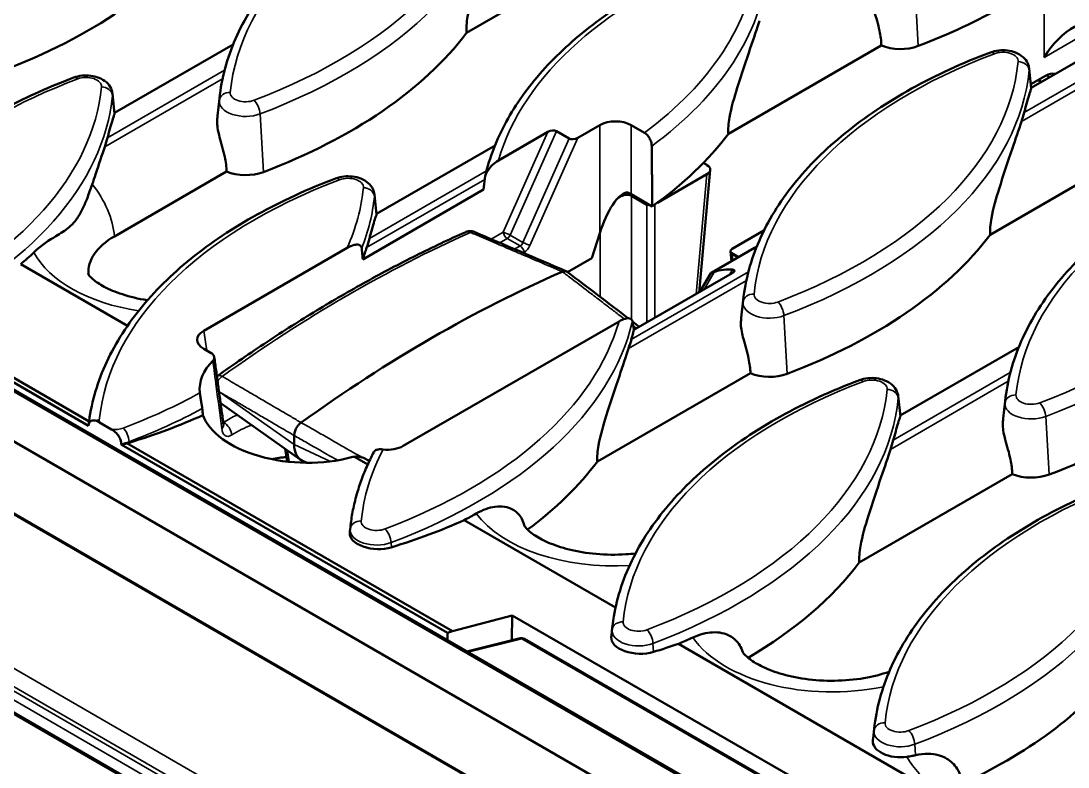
# Model space of a CAD drawing. Header units: millimetres. Extents: x 0 to 1485, y 0 to 1050.
# Drawn here: x 359.34 to 406.46, y 125.84 to 159.39 of the extents above; entities that cross this region are included whole.
import ezdxf

# ---------------------------------------------------------------- set-up
doc = ezdxf.new("R2010")
doc.units = ezdxf.units.MM
doc.header["$LTSCALE"] = 2.5
doc.layers.add('Sichtbar (ISO)', color=7, linetype='Continuous', lineweight=50)
doc.layers.add('Sichtbar schmal (ISO)', color=7, linetype='Continuous', lineweight=35)

msp = doc.modelspace()

# ---------------------------------------------------------------- linework, layer by layer
at = {"layer": 'Sichtbar (ISO)'}
for p, q in [((405.172, 116.161), (51.619, 320.286)), ((49.549, 319.15), (403.102, 115.026)), ((48.187, 307.69), (403.051, 102.809)), ((379.388, 158.852), (386.271, 162.826)), ((404.801, 156.388), (409.989, 159.383)), ((363.554, 155.254), (368.887, 158.333)), ((391.173, 154.316), (398.056, 158.29)), ((404.708, 157.256), (404.804, 156.36)), ((405.438, 156.93), (404.784, 156.552)), ((405.255, 156.65), (405.104, 156.737)), ((363.46, 156.122), (363.557, 155.226)), ((368.271, 155.905), (368.186, 155.119)), ((384.393, 154.132), (385.388, 154.707)), ((386.797, 154.707), (387.396, 154.361)), ((380.826, 153.119), (383.051, 154.403)), ((383.436, 154.433), (384.007, 154.103)), ((375.339, 150.718), (380.672, 153.797)), ((402.958, 149.78), (409.841, 153.754)), ((389.856, 147.186), (390.356, 152.695)), ((390.21, 152.914), (390.046, 153.008)), ((363.544, 149.705), (368.594, 152.62)), ((387.98, 151.218), (390.21, 152.506)), ((374.722, 148.669), (380.154, 151.806)), ((375.245, 151.585), (375.342, 150.69)), ((386.602, 151.687), (387.586, 151.119)), ((386.797, 151.599), (387.748, 151.05)), ((387.507, 151.127), (386.813, 151.528)), ((385.032, 148.73), (385.388, 149.848)), ((392.773, 149.962), (391.345, 149.138)), ((367.564, 145.462), (374.015, 149.187)), ((392.348, 149.191), (390.456, 148.099)), ((391.311, 148.593), (391.272, 149.028)), ((391.291, 148.979), (391.636, 148.78)), ((391.604, 148.762), (391.347, 148.91)), ((364.138, 145.687), (359.34, 148.458)), ((383.939, 148.098), (385.032, 148.73)), ((391.348, 148.048), (386.924, 145.494)), ((389.892, 147.207), (390.386, 148.054)), ((391.841, 146.833), (391.756, 146.046)), ((354.402, 145.797), (362.381, 141.19)), ((362.404, 141.381), (354.596, 145.889)), ((386.252, 145.882), (376.544, 140.277)), ((398.909, 141.646), (404.242, 144.725)), ((367.896, 144.457), (367.564, 144.649)), ((385.28, 139.574), (392.164, 143.548)), ((398.816, 142.513), (398.912, 141.617)), ((371.908, 139.674), (368.35, 142.183)), ((403.626, 142.297), (403.541, 141.51)), ((362.381, 141.19), (362.385, 141.226)), ((362.882, 141.331), (363.412, 141.025)), ((371.636, 140.746), (371.636, 140.336)), ((363.854, 140.378), (363.855, 140.34)), ((363.855, 140.34), (378.531, 131.867)), ((378.755, 131.941), (364.11, 140.396)), ((371.226, 140.155), (371.317, 139.574)), ((371.986, 139.629), (372.224, 139.519)), ((374.948, 139.446), (374.349, 139.792)), ((375.019, 139.599), (374.818, 139.716)), ((397.065, 135.038), (403.949, 139.012)), ((386.097, 133.009), (379.286, 136.942)), ((374.163, 136.627), (374.144, 136.45)), ((378.755, 131.941), (381.443, 132.655)), ((381.443, 132.655), (381.431, 131.538)), ((381.443, 132.655), (394.341, 125.209)), ((378.531, 131.867), (378.755, 131.941)), ((385.948, 132.091), (385.912, 131.753)), ((378.531, 131.867), (378.527, 131.545)), ((379.409, 131.036), (381.803, 131.631)), ((393, 125.247), (381.989, 131.605)), ((402.256, 123.68), (388.923, 131.378)), ((397.733, 127.555), (397.686, 127.113))]:
    msp.add_line(p, q, dxfattribs=at)
msp.add_arc((381.864, 131.388), 0.25, 60, 103.9552, dxfattribs=at)
for centre, major_axis, ratio, start_param, end_param in [((344.902, 169.091), (-24.756, 0), 0.57735, 2.150508, 2.731215), ((386.15, 170.225), (-24.756, 0), 0.57735, 2.150508, 2.550935), ((406.796, 156.852), (1.378, 2.386), 0.607566, 0.025495, 1.543932), ((356.687, 164.555), (-24.756, 0), 0.57735, 2.150508, 2.731215), ((398.913, 158.97), (-1.456, 0), 0.57735, 0.941808, 2.150508), ((405.401, 156.135), (-0.537, -0.844), 0.546379, 3.266446, 3.950567), ((380.257, 157.524), (24.538, 0), 0.57735, 6.094503, 6.123734), ((386.093, 154.294), (1, 0), 0.581753, 0.789196, 2.352396), ((339.009, 156.39), (24.538, 0), 0.57735, 6.094503, 6.123734), ((383.215, 154.294), (0.281, 0.066), 0.568022, 0.543133, 2.057878), ((384.228, 154.242), (0.281, 0.066), 0.568022, 3.684726, 5.19947), ((368.472, 160.018), (-24.756, 0), 0.57735, 2.463277, 2.731215), ((389.855, 152.71), (0.501, 0), 0.575771, 5.499157, 7.067214), ((369.45, 153.3), (-1.456, 0), 0.57735, 0.941808, 2.150508), ((386.093, 149.422), (0.641, 2.259), 0.339625, 0.161355, 1.477761), ((386.106, 149.888), (0.657, 1.664), 0.453093, 6.215936, 6.931223), ((386.093, 151.186), (1, 0), 0.581753, 0.789196, 1.035991), ((387.684, 151.537), (-0.164, -0.416), 0.453093, 6.215936, 6.599251), ((387.684, 151.252), (0.25, 0), 0.578934, 4.311676, 4.561902), ((-1967.444, -5527.593), (2189.317, 5741.251), 0.842549, 6.249428, 6.250299), ((366.372, 148.072), (-4, 0), 0.57735, 5.497787, 6.318229), ((350.794, 151.854), (24.538, 0), 0.57735, 6.094503, 6.123734), ((380.257, 155.482), (-24.756, 0), 0.57735, 2.150508, 2.731215), ((339.009, 156.39), (-24.538, 0), 0.57735, 2.547319, 2.591328), ((391.522, 149.036), (-0.251, 0), 0.575771, 5.499157, 6.683898), ((391.495, 149.337), (-0.129, -0.435), 0.440669, 5.794194, 6.17751), ((377.823, 88.949), (-34.406, -59.593), 0.57735, 3.805908, 4.048064), ((-2788.394, -5048.99), (2281.557, 5702.886), 0.781853, 6.069539, 6.070247), ((390.299, 144.839), (1.529, 3.241), 0.625236, 0.213515, 0.55265), ((-2788.394, -5048.99), (2281.557, 5702.886), 0.781853, 6.06941, 6.069491), ((368.279, 145.055), (-1.008, 0), 0.572981, 5.501585, 7.064785), ((392.042, 150.946), (-24.756, 0), 0.57735, 2.150508, 2.731215), ((362.58, 147.317), (24.538, 0), 0.57735, 6.094503, 6.123734), ((371.95, 142.81), (-4.569, 0), 0.57735, 5.767088, 6.337785), ((393.021, 144.228), (-1.456, 0), 0.57735, 0.941808, 2.150508), ((350.903, 152.017), (24.515, -1.417), 0.534836, 5.316882, 5.488329), ((371.931, 141.925), (-4.473, 0.259), 0.534836, 0.21558, 2.137062), ((363.563, 140.989), (-1.195, 0.069), 0.534836, 2.076755, 2.175289), ((374.365, 142.781), (24.538, 0), 0.57735, 6.094503, 6.123734), ((363.558, 141.007), (-1.194, 0), 0.57735, 1.822036, 2.051816), ((372.698, 140.953), (-0.752, -1.303), 0.575771, 5.499157, 6.335402), ((375.84, 140.69), (-1, 0), 0.581753, 1.364002, 2.352396), ((371.95, 137.503), (4, 0), 0.57735, 1.73806, 1.906731), ((362.58, 145.276), (-24.756, 0), 0.57735, 2.481591, 2.731215), ((404.806, 139.692), (-1.456, 0), 0.57735, 0.941808, 2.150508), ((362.58, 147.317), (-24.538, 0), 0.57735, 2.319739, 2.349976), ((362.688, 147.319), (24.532, -1.418), 0.534836, 5.316882, 5.485982), ((375.348, 136.291), (-1.213, 0.07), 0.534836, 6.262618, 8.458475), ((398.715, 134.682), (-24.599, 1.422), 0.534836, 6.256851, 6.262618), ((374.365, 140.74), (-24.756, 0), 0.57735, 2.367392, 2.731215), ((387.133, 131.593), (-1.23, 0.071), 0.534836, 6.262618, 8.458475), ((410.5, 129.984), (-24.617, 1.423), 0.534836, 6.256851, 6.262618), ((374.365, 142.781), (-24.538, 0), 0.57735, 2.205977, 2.239327), ((374.473, 142.621), (24.549, -1.419), 0.534836, 5.316882, 5.372289), ((386.15, 136.204), (-24.756, 0), 0.57735, 2.256006, 2.731215), ((398.913, 126.991), (-1.238, 0), 0.57735, 6.227073, 8.096717), ((422.176, 126.236), (-24.538, 0), 0.57735, 6.221282, 6.227073)]:
    msp.add_ellipse(centre, major_axis=major_axis, ratio=ratio, start_param=start_param, end_param=end_param, dxfattribs=at)
for points, knots in [([(368.271, 155.905), (368.368, 156.815), (368.613, 157.717), (369.38, 159.468), (369.903, 160.318), (371.201, 161.937), (371.977, 162.707), (373.752, 164.144), (374.752, 164.812), (376.941, 166.027), (378.13, 166.574), (379.395, 167.052)], [2.4180978, 2.4180978, 2.4180978, 2.4180978, 2.6039342, 2.6039342, 2.7897706, 2.7897706, 2.9756069, 2.9756069, 3.1614433, 3.1614433, 3.3472796, 3.3472796, 3.3472796, 3.3472796]), ([(380.789, 163.939), (380.673, 163.588), (380.532, 163.164), (380.187, 162.145), (379.976, 161.535), (379.662, 160.524), (379.518, 160.034), (379.418, 159.465), (379.399, 159.327), (379.38, 159.071), (379.38, 158.953), (379.388, 158.852)], [3.562475, 3.562475, 3.562475, 3.562475, 3.924729, 3.924729, 4.355561, 4.355561, 4.625893, 4.625893, 4.702196, 4.702196, 4.773128, 4.773128, 4.773128, 4.773128]), ([(380.233, 152.415), (380.426, 153.246), (380.743, 154.065), (381.607, 155.65), (382.154, 156.416), (383.459, 157.875), (384.216, 158.569), (385.918, 159.866), (386.862, 160.471), (388.909, 161.575), (390.013, 162.074), (391.18, 162.515)], [2.4895963, 2.4895963, 2.4895963, 2.4895963, 2.6611329, 2.6611329, 2.8326696, 2.8326696, 3.0042063, 3.0042063, 3.175743, 3.175743, 3.3472796, 3.3472796, 3.3472796, 3.3472796]), ([(398.056, 158.29), (398.054, 158.498), (398.024, 158.722), (397.912, 159.246), (397.817, 159.551), (397.714, 159.943), (397.687, 160.056), (397.646, 160.279), (397.633, 160.388), (397.628, 160.543), (397.63, 160.601), (397.635, 160.658)], [1.754995, 1.754995, 1.754995, 1.754995, 1.892647, 1.892647, 2.0720945, 2.0720945, 2.1365308, 2.1365308, 2.2009671, 2.2009671, 2.2396712, 2.2396712, 2.2396712, 2.2396712]), ([(392.574, 159.403), (392.458, 159.052), (392.317, 158.628), (391.972, 157.609), (391.761, 156.999), (391.447, 155.988), (391.303, 155.497), (391.203, 154.929), (391.184, 154.791), (391.165, 154.535), (391.165, 154.417), (391.173, 154.316)], [3.562475, 3.562475, 3.562475, 3.562475, 3.924729, 3.924729, 4.355561, 4.355561, 4.625893, 4.625893, 4.702196, 4.702196, 4.773128, 4.773128, 4.773128, 4.773128]), ([(391.841, 146.833), (391.938, 147.743), (392.183, 148.645), (392.95, 150.396), (393.473, 151.246), (394.771, 152.865), (395.547, 153.634), (397.322, 155.072), (398.322, 155.74), (400.511, 156.955), (401.7, 157.501), (402.965, 157.979)], [2.4180978, 2.4180978, 2.4180978, 2.4180978, 2.6039342, 2.6039342, 2.7897706, 2.7897706, 2.9756069, 2.9756069, 3.1614433, 3.1614433, 3.3472796, 3.3472796, 3.3472796, 3.3472796]), ([(402.965, 157.979), (403.085, 158.025), (403.212, 158.053), (403.468, 158.081), (403.597, 158.08), (403.853, 158.049), (403.978, 158.019), (404.217, 157.923), (404.332, 157.859), (404.518, 157.693), (404.594, 157.599), (404.678, 157.413), (404.7, 157.336), (404.708, 157.256)], [3.34728, 3.34728, 3.34728, 3.34728, 3.742348, 3.742348, 4.136015, 4.136015, 4.530025, 4.530025, 4.924042, 4.924042, 5.243901, 5.243901, 5.435884, 5.435884, 5.435884, 5.435884]), ([(361.717, 156.845), (361.838, 156.891), (361.964, 156.919), (362.22, 156.947), (362.35, 156.946), (362.605, 156.915), (362.73, 156.885), (362.969, 156.789), (363.084, 156.725), (363.27, 156.559), (363.346, 156.465), (363.43, 156.279), (363.452, 156.202), (363.46, 156.122)], [3.34728, 3.34728, 3.34728, 3.34728, 3.742348, 3.742348, 4.136015, 4.136015, 4.530025, 4.530025, 4.924042, 4.924042, 5.243901, 5.243901, 5.435884, 5.435884, 5.435884, 5.435884]), ([(351.094, 147.828), (351.367, 148.574), (351.741, 149.304), (352.674, 150.714), (353.234, 151.394), (354.524, 152.691), (355.254, 153.306), (356.865, 154.462), (357.747, 155.001), (359.64, 155.991), (360.652, 156.443), (361.717, 156.845)], [2.5646578, 2.5646578, 2.5646578, 2.5646578, 2.7211822, 2.7211822, 2.8777066, 2.8777066, 3.0342309, 3.0342309, 3.1907553, 3.1907553, 3.3472796, 3.3472796, 3.3472796, 3.3472796]), ([(404.798, 156.333), (404.783, 156.298), (404.767, 156.253), (404.69, 156.023), (404.616, 155.751), (404.518, 155.397), (404.501, 155.337), (404.484, 155.274)], [0.635921, 0.635921, 0.635921, 0.635921, 0.7360198, 0.7360198, 1.0671166, 1.0671166, 1.1316401, 1.1316401, 1.1316401, 1.1316401]), ([(363.551, 155.199), (363.535, 155.164), (363.519, 155.119), (363.443, 154.889), (363.368, 154.617), (363.27, 154.263), (363.253, 154.203), (363.236, 154.14)], [0.635921, 0.635921, 0.635921, 0.635921, 0.7360198, 0.7360198, 1.0671166, 1.0671166, 1.1316401, 1.1316401, 1.1316401, 1.1316401]), ([(368.594, 152.62), (368.591, 152.828), (368.561, 153.052), (368.45, 153.576), (368.354, 153.881), (368.251, 154.273), (368.224, 154.386), (368.183, 154.609), (368.17, 154.718), (368.165, 154.873), (368.167, 154.931), (368.173, 154.988)], [1.754995, 1.754995, 1.754995, 1.754995, 1.892647, 1.892647, 2.0720945, 2.0720945, 2.1365308, 2.1365308, 2.2009671, 2.2009671, 2.2396712, 2.2396712, 2.2396712, 2.2396712]), ([(404.359, 154.866), (404.243, 154.516), (404.102, 154.092), (403.757, 153.072), (403.546, 152.463), (403.232, 151.452), (403.088, 150.961), (402.988, 150.392), (402.969, 150.255), (402.95, 149.999), (402.95, 149.881), (402.958, 149.78)], [3.562475, 3.562475, 3.562475, 3.562475, 3.924729, 3.924729, 4.355561, 4.355561, 4.625893, 4.625893, 4.702196, 4.702196, 4.773128, 4.773128, 4.773128, 4.773128]), ([(387.396, 154.361), (387.44, 154.336), (387.49, 154.294), (387.569, 154.206), (387.611, 154.145), (387.668, 154.035), (387.694, 153.965), (387.718, 153.861), (387.725, 153.81), (387.726, 153.765)], [0.4463026, 0.4463026, 0.4463026, 0.4463026, 0.4836765, 0.4836765, 0.5211739, 0.5211739, 0.5585844, 0.5585844, 0.5872616, 0.5872616, 0.5872616, 0.5872616]), ([(363.111, 153.732), (362.995, 153.382), (362.854, 152.958), (362.648, 152.347), (362.597, 152.197), (362.545, 152.044)], [3.5624746, 3.5624746, 3.5624746, 3.5624746, 3.9247289, 3.9247289, 4.0380301, 4.0380301, 4.0380301, 4.0380301]), ([(403.626, 142.297), (403.724, 143.207), (403.968, 144.108), (404.735, 145.86), (405.258, 146.709), (406.556, 148.329), (407.332, 149.098), (409.107, 150.536), (410.107, 151.204), (412.296, 152.419), (413.486, 152.965), (414.75, 153.443)], [2.4180978, 2.4180978, 2.4180978, 2.4180978, 2.6039342, 2.6039342, 2.7897706, 2.7897706, 2.9756069, 2.9756069, 3.1614433, 3.1614433, 3.3472796, 3.3472796, 3.3472796, 3.3472796]), ([(380.224, 152.366), (380.229, 152.405), (380.24, 152.447), (380.278, 152.551), (380.32, 152.628), (380.415, 152.769), (380.489, 152.853), (380.637, 152.993), (380.739, 153.069), (380.826, 153.119)], [0.0085903, 0.0085903, 0.0085903, 0.0085903, 0.0319571, 0.0319571, 0.0758523, 0.0758523, 0.1354072, 0.1354072, 0.2092188, 0.2092188, 0.2092188, 0.2092188]), ([(362.385, 141.228), (362.489, 142.133), (362.739, 143.03), (363.513, 144.771), (364.037, 145.615), (365.337, 147.224), (366.112, 147.989), (367.883, 149.418), (368.879, 150.082), (371.06, 151.29), (372.244, 151.834), (373.502, 152.309)], [2.4225232, 2.4225232, 2.4225232, 2.4225232, 2.6074745, 2.6074745, 2.7924258, 2.7924258, 2.9773771, 2.9773771, 3.1623284, 3.1623284, 3.3472796, 3.3472796, 3.3472796, 3.3472796]), ([(373.502, 152.309), (373.623, 152.355), (373.749, 152.383), (374.005, 152.411), (374.135, 152.41), (374.39, 152.379), (374.515, 152.349), (374.755, 152.253), (374.869, 152.189), (375.055, 152.023), (375.131, 151.929), (375.215, 151.743), (375.237, 151.666), (375.245, 151.585)], [3.34728, 3.34728, 3.34728, 3.34728, 3.742348, 3.742348, 4.136015, 4.136015, 4.530025, 4.530025, 4.924042, 4.924042, 5.243901, 5.243901, 5.435884, 5.435884, 5.435884, 5.435884]), ([(362.545, 152.044), (362.47, 151.823), (362.393, 151.604), (362.246, 151.229), (362.175, 151.063), (362.015, 150.74), (361.928, 150.592), (361.727, 150.32), (361.619, 150.209), (361.325, 149.961), (361.127, 149.845), (360.631, 149.541), (360.296, 149.331), (359.925, 148.982)], [-1.591934, -1.591934, -1.591934, -1.591934, -1.372235, -1.372235, -1.189832, -1.189832, -0.988875, -0.988875, -0.770687, -0.770687, -0.426072, -0.426072, 0, 0, 0, 0]), ([(375.336, 150.663), (375.32, 150.628), (375.304, 150.583), (375.228, 150.353), (375.153, 150.081), (375.055, 149.727), (375.038, 149.667), (375.021, 149.604)], [0.635921, 0.635921, 0.635921, 0.635921, 0.7360198, 0.7360198, 1.0671166, 1.0671166, 1.1316401, 1.1316401, 1.1316401, 1.1316401]), ([(379.352, 149.898), (378.609, 149.567), (377.865, 149.215), (376.374, 148.47), (375.627, 148.077), (374.134, 147.252), (373.387, 146.819), (371.895, 145.914), (371.149, 145.442), (369.661, 144.46), (368.918, 143.95), (368.178, 143.422)], [1.4572612, 1.4572612, 1.4572612, 1.4572612, 1.5034598, 1.5034598, 1.5496584, 1.5496584, 1.595857, 1.595857, 1.6420556, 1.6420556, 1.6882542, 1.6882542, 1.6882542, 1.6882542]), ([(379.742, 149.902), (379.711, 149.915), (379.679, 149.925), (379.617, 149.937), (379.587, 149.94), (379.531, 149.941), (379.504, 149.939), (379.454, 149.931), (379.431, 149.926), (379.389, 149.913), (379.37, 149.906), (379.352, 149.898)], [0.007711104, 0.007711104, 0.007711104, 0.007711104, 0.008311159, 0.008311159, 0.008911214, 0.008911214, 0.009511269, 0.009511269, 0.010111324, 0.010111324, 0.010711379, 0.010711379, 0.010711379, 0.010711379]), ([(374.015, 149.187), (374.118, 149.246), (374.241, 149.299), (374.409, 149.336), (374.487, 149.34), (374.585, 149.311), (374.626, 149.284), (374.658, 149.23), (374.667, 149.209), (374.672, 149.181), (374.674, 149.172), (374.675, 149.162)], [0.6996402, 0.6996402, 0.6996402, 0.6996402, 0.7863994, 0.7863994, 0.8445609, 0.8445609, 0.8837978, 0.8837978, 0.8988966, 0.8988966, 0.9052044, 0.9052044, 0.9052044, 0.9052044]), ([(362.358, 148.019), (362.358, 148.019), (362.36, 148.014), (362.384, 147.975), (362.449, 147.886), (362.706, 147.67), (362.875, 147.554), (363.315, 147.318), (363.591, 147.199), (364.237, 146.988), (364.614, 146.896), (365.019, 146.832), (365.026, 146.831), (365.032, 146.83)], [4.199063, 4.199063, 4.199063, 4.199063, 4.268993, 4.268993, 4.529475, 4.529475, 4.750688, 4.750688, 4.981794, 4.981794, 5.228671, 5.228671, 5.232599, 5.232599, 5.232599, 5.232599]), ([(383.701, 148.117), (383.747, 148.137), (383.791, 148.146), (383.867, 148.14), (383.899, 148.128), (383.926, 148.108)], [0, 0, 0, 0, 0.03933314, 0.03933314, 0.07415239, 0.07415239, 0.07415239, 0.07415239]), ([(390.456, 148.099), (390.443, 148.092), (390.43, 148.084), (390.408, 148.071), (390.399, 148.065), (390.389, 148.058), (390.386, 148.055), (390.386, 148.052), (390.388, 148.052), (390.396, 148.053), (390.405, 148.056), (390.426, 148.062), (390.439, 148.067), (390.478, 148.08), (390.507, 148.09), (390.536, 148.1)], [0.21037971, 0.21037971, 0.21037971, 0.21037971, 0.2212585, 0.2212585, 0.23213728, 0.23213728, 0.2408484, 0.2408484, 0.24955952, 0.24955952, 0.26182743, 0.26182743, 0.27409533, 0.27409533, 0.29462169, 0.29462169, 0.29462169, 0.29462169]), ([(391.363, 148.21), (391.385, 148.207), (391.405, 148.202), (391.428, 148.19), (391.435, 148.184), (391.443, 148.171), (391.446, 148.164), (391.447, 148.14), (391.437, 148.12), (391.401, 148.082), (391.375, 148.064), (391.348, 148.048)], [-0.08103304, -0.08103304, -0.08103304, -0.08103304, -0.06511427, -0.06511427, -0.05562594, -0.05562594, -0.0461376, -0.0461376, -0.0230688, -0.0230688, 0, 0, 0, 0]), ([(386.854, 145.89), (386.849, 145.917), (386.838, 145.94), (386.8, 145.988), (386.758, 146.008), (386.663, 146.025), (386.589, 146.017), (386.442, 145.977), (386.339, 145.933), (386.252, 145.882)], [0.0085903, 0.0085903, 0.0085903, 0.0085903, 0.0319571, 0.0319571, 0.0758523, 0.0758523, 0.1354072, 0.1354072, 0.2092188, 0.2092188, 0.2092188, 0.2092188]), ([(392.164, 143.548), (392.161, 143.755), (392.132, 143.979), (392.02, 144.504), (391.924, 144.809), (391.822, 145.201), (391.794, 145.314), (391.753, 145.536), (391.74, 145.646), (391.735, 145.801), (391.737, 145.859), (391.743, 145.916)], [1.754995, 1.754995, 1.754995, 1.754995, 1.892647, 1.892647, 2.0720945, 2.0720945, 2.1365308, 2.1365308, 2.2009671, 2.2009671, 2.2396712, 2.2396712, 2.2396712, 2.2396712]), ([(386.924, 145.494), (386.902, 145.415), (386.88, 145.333), (386.84, 145.191), (386.823, 145.131), (386.806, 145.068)], [0.9730695, 0.9730695, 0.9730695, 0.9730695, 1.0671166, 1.0671166, 1.1316401, 1.1316401, 1.1316401, 1.1316401]), ([(386.682, 144.66), (386.566, 144.309), (386.424, 143.886), (386.08, 142.866), (385.868, 142.257), (385.554, 141.246), (385.41, 140.755), (385.311, 140.186), (385.291, 140.048), (385.273, 139.793), (385.272, 139.675), (385.28, 139.574)], [3.562475, 3.562475, 3.562475, 3.562475, 3.924729, 3.924729, 4.355561, 4.355561, 4.625893, 4.625893, 4.702196, 4.702196, 4.773128, 4.773128, 4.773128, 4.773128]), ([(367.977, 144.112), (368.009, 144.144), (368.03, 144.18), (368.046, 144.255), (368.042, 144.292), (368.013, 144.353), (367.997, 144.376), (367.953, 144.419), (367.927, 144.439), (367.896, 144.457)], [0, 0, 0, 0, 0.0390623, 0.0390623, 0.0779394, 0.0779394, 0.1039614, 0.1039614, 0.1300081, 0.1300081, 0.1300081, 0.1300081]), ([(368.455, 141.236), (368.427, 141.439), (368.399, 141.642), (368.343, 142.047), (368.316, 142.25), (368.26, 142.655), (368.233, 142.858), (368.177, 143.263), (368.15, 143.466), (368.095, 143.871), (368.068, 144.073), (368.04, 144.276)], [2.6641091, 2.6641091, 2.6641091, 2.6641091, 2.8154659, 2.8154659, 2.9668228, 2.9668228, 3.1181796, 3.1181796, 3.2695365, 3.2695365, 3.4208933, 3.4208933, 3.4208933, 3.4208933]), ([(397.072, 143.237), (397.193, 143.283), (397.319, 143.311), (397.575, 143.339), (397.705, 143.338), (397.96, 143.307), (398.085, 143.276), (398.325, 143.181), (398.44, 143.117), (398.626, 142.95), (398.702, 142.856), (398.785, 142.671), (398.807, 142.593), (398.816, 142.513)], [3.34728, 3.34728, 3.34728, 3.34728, 3.742348, 3.742348, 4.136015, 4.136015, 4.530025, 4.530025, 4.924042, 4.924042, 5.243901, 5.243901, 5.435884, 5.435884, 5.435884, 5.435884]), ([(385.948, 132.091), (386.046, 133), (386.29, 133.902), (387.058, 135.654), (387.58, 136.503), (388.879, 138.122), (389.654, 138.892), (391.43, 140.33), (392.429, 140.998), (394.619, 142.212), (395.808, 142.759), (397.072, 143.237)], [2.4180978, 2.4180978, 2.4180978, 2.4180978, 2.6039342, 2.6039342, 2.7897706, 2.7897706, 2.9756069, 2.9756069, 3.1614433, 3.1614433, 3.3472796, 3.3472796, 3.3472796, 3.3472796]), ([(367.499, 141.958), (367.494, 141.998), (367.488, 142.043), (367.473, 142.139), (367.465, 142.189), (367.444, 142.306), (367.433, 142.371), (367.41, 142.505), (367.399, 142.574), (367.391, 142.645), (367.39, 142.655), (367.389, 142.666)], [-0.341965, -0.341965, -0.341965, -0.341965, -0.3122031, -0.3122031, -0.2816983, -0.2816983, -0.2399704, -0.2399704, -0.1886429, -0.1886429, -0.1788775, -0.1788775, -0.1788775, -0.1788775]), ([(362.385, 141.226), (362.389, 141.262), (362.399, 141.296), (362.433, 141.359), (362.469, 141.39), (362.547, 141.424), (362.605, 141.428), (362.665, 141.419), (362.674, 141.417), (362.684, 141.415)], [0.0084311, 0.0084311, 0.0084311, 0.0084311, 0.0336555, 0.0336555, 0.0718257, 0.0718257, 0.1174791, 0.1174791, 0.1252911, 0.1252911, 0.1252911, 0.1252911]), ([(398.906, 141.591), (398.891, 141.556), (398.874, 141.511), (398.798, 141.28), (398.724, 141.009), (398.625, 140.655), (398.608, 140.595), (398.591, 140.532)], [0.635921, 0.635921, 0.635921, 0.635921, 0.7360198, 0.7360198, 1.0671166, 1.0671166, 1.1316401, 1.1316401, 1.1316401, 1.1316401]), ([(403.949, 139.012), (403.946, 139.219), (403.917, 139.443), (403.805, 139.968), (403.709, 140.273), (403.607, 140.665), (403.579, 140.778), (403.538, 141), (403.525, 141.109), (403.521, 141.265), (403.522, 141.323), (403.528, 141.38)], [1.754995, 1.754995, 1.754995, 1.754995, 1.892647, 1.892647, 2.0720945, 2.0720945, 2.1365308, 2.1365308, 2.2009671, 2.2009671, 2.2396712, 2.2396712, 2.2396712, 2.2396712]), ([(363.412, 141.025), (363.485, 140.983), (363.572, 140.92), (363.685, 140.802), (363.733, 140.737), (363.796, 140.624), (363.823, 140.558), (363.847, 140.462), (363.853, 140.417), (363.854, 140.378)], [0.0703291, 0.0703291, 0.0703291, 0.0703291, 0.132789, 0.132789, 0.1743233, 0.1743233, 0.2104518, 0.2104518, 0.236216, 0.236216, 0.236216, 0.236216]), ([(368.455, 141.236), (368.456, 141.225), (368.458, 141.217), (368.46, 141.21), (368.46, 141.209), (368.46, 141.209)], [0, 0, 0, 0, 0.02082143, 0.02082143, 0.03367193, 0.03367193, 0.03367193, 0.03367193]), ([(371.636, 140.746), (371.636, 140.8), (371.645, 140.858), (371.68, 140.976), (371.706, 141.035), (371.766, 141.14), (371.798, 141.186), (371.869, 141.267), (371.907, 141.302), (371.947, 141.33)], [0, 0, 0, 0, 0.0390797, 0.0390797, 0.0780758, 0.0780758, 0.1116271, 0.1116271, 0.145196, 0.145196, 0.145196, 0.145196]), ([(374.163, 136.627), (374.188, 136.857), (374.222, 137.086), (374.308, 137.544), (374.361, 137.772), (374.485, 138.225), (374.555, 138.451), (374.715, 138.9), (374.804, 139.123), (375, 139.565), (375.106, 139.785), (375.222, 140.003)], [2.4180978, 2.4180978, 2.4180978, 2.4180978, 2.465086, 2.465086, 2.5120742, 2.5120742, 2.5590623, 2.5590623, 2.6060505, 2.6060505, 2.6530387, 2.6530387, 2.6530387, 2.6530387]), ([(375.634, 140.121), (375.633, 140.121), (375.632, 140.121), (375.574, 140.128), (375.521, 140.13), (375.416, 140.123), (375.368, 140.113), (375.286, 140.078), (375.253, 140.052), (375.228, 140.013), (375.225, 140.008), (375.222, 140.003)], [-0.1521587, -0.1521587, -0.1521587, -0.1521587, -0.1513909, -0.1513909, -0.1168182, -0.1168182, -0.0780632, -0.0780632, -0.0371323, -0.0371323, -0.0312256, -0.0312256, -0.0312256, -0.0312256]), ([(398.467, 140.124), (398.351, 139.773), (398.21, 139.349), (397.865, 138.33), (397.654, 137.72), (397.339, 136.709), (397.195, 136.219), (397.096, 135.65), (397.076, 135.512), (397.058, 135.257), (397.057, 135.139), (397.065, 135.038)], [3.562475, 3.562475, 3.562475, 3.562475, 3.924729, 3.924729, 4.355561, 4.355561, 4.625893, 4.625893, 4.702196, 4.702196, 4.773128, 4.773128, 4.773128, 4.773128]), ([(374.349, 139.792), (374.346, 139.792), (374.342, 139.791), (374.294, 139.786), (374.253, 139.778), (374.214, 139.768)], [0.10205414, 0.10205414, 0.10205414, 0.10205414, 0.10436524, 0.10436524, 0.1315867, 0.1315867, 0.1315867, 0.1315867]), ([(374.818, 139.716), (374.772, 139.742), (374.717, 139.763), (374.597, 139.792), (374.533, 139.8), (374.428, 139.8), (374.388, 139.797), (374.349, 139.792)], [0, 0, 0, 0, 0.0390618, 0.0390618, 0.0779335, 0.0779335, 0.1019648, 0.1019648, 0.1019648, 0.1019648]), ([(397.733, 127.555), (397.831, 128.464), (398.075, 129.366), (398.843, 131.118), (399.365, 131.967), (400.664, 133.586), (401.439, 134.356), (403.215, 135.794), (404.215, 136.462), (406.404, 137.676), (407.593, 138.223), (408.857, 138.701)], [2.4180978, 2.4180978, 2.4180978, 2.4180978, 2.6039342, 2.6039342, 2.7897706, 2.7897706, 2.9756069, 2.9756069, 3.1614433, 3.1614433, 3.3472796, 3.3472796, 3.3472796, 3.3472796]), ([(382.006, 136.667), (381.996, 136.706), (381.985, 136.745), (381.939, 136.885), (381.896, 136.977), (381.743, 137.221), (381.61, 137.341), (381.245, 137.538), (380.98, 137.583), (380.408, 137.509), (380.117, 137.406), (379.822, 137.238)], [-0.8529916, -0.8529916, -0.8529916, -0.8529916, -0.8179949, -0.8179949, -0.7211283, -0.7211283, -0.5260391, -0.5260391, -0.2489373, -0.2489373, 0, 0, 0, 0]), ([(381.999, 136.678), (381.999, 136.678), (382.017, 136.642), (382.137, 136.507), (382.25, 136.402), (382.582, 136.175), (382.798, 136.054), (383.331, 135.822), (383.654, 135.712), (384.385, 135.53), (384.797, 135.46), (385.665, 135.382), (386.12, 135.376), (386.71, 135.413), (386.853, 135.425), (386.994, 135.441)], [4.199063, 4.199063, 4.199063, 4.199063, 4.400309, 4.400309, 4.628206, 4.628206, 4.852048, 4.852048, 5.090243, 5.090243, 5.343277, 5.343277, 5.605303, 5.605303, 5.68987, 5.68987, 5.68987, 5.68987]), ([(391.823, 131.003), (391.787, 131.114), (391.74, 131.216), (391.571, 131.489), (391.424, 131.628), (391.025, 131.853), (390.757, 131.908), (390.183, 131.882), (389.881, 131.804), (389.574, 131.664)], [-0.7564631, -0.7564631, -0.7564631, -0.7564631, -0.6628382, -0.6628382, -0.4772494, -0.4772494, -0.234485, -0.234485, 0, 0, 0, 0]), ([(391.82, 131.008), (391.82, 131.008), (391.826, 130.997), (391.872, 130.931), (391.952, 130.836), (392.227, 130.618), (392.408, 130.5), (392.874, 130.264), (393.163, 130.147), (393.834, 129.943), (394.221, 129.857), (395.054, 129.74), (395.502, 129.712), (396.401, 129.723), (396.851, 129.764), (397.685, 129.905), (398.07, 130.004), (398.407, 130.122)], [4.199063, 4.199063, 4.199063, 4.199063, 4.311089, 4.311089, 4.556737, 4.556737, 4.77822, 4.77822, 5.011222, 5.011222, 5.259889, 5.259889, 5.519834, 5.519834, 5.783347, 5.783347, 6.039604, 6.039604, 6.039604, 6.039604]), ([(399.593, 126.366), (399.545, 126.356), (399.496, 126.345), (399.369, 126.322), (399.291, 126.309), (399.211, 126.297)], [-0.08390354, -0.08390354, -0.08390354, -0.08390354, -0.04982625, -0.04982625, 0, 0, 0, 0]), ([(401.647, 125.328), (401.606, 125.487), (401.545, 125.631), (401.345, 125.952), (401.186, 126.103), (400.761, 126.351), (400.48, 126.423), (399.987, 126.432), (399.792, 126.411), (399.593, 126.366)], [-0.7782205, -0.7782205, -0.7782205, -0.7782205, -0.6530424, -0.6530424, -0.465809, -0.465809, -0.2298794, -0.2298794, -0.0860907, -0.0860907, -0.0860907, -0.0860907])]:
    msp.add_open_spline(points, degree=3, knots=knots, dxfattribs=at)
for points, degree in [([(404.804, 156.36), (404.805, 156.353), (404.803, 156.344), (404.798, 156.333)], 3), ([(363.557, 155.226), (363.557, 155.219), (363.555, 155.21), (363.551, 155.199)], 3), ([(368.173, 154.988), (368.177, 155.032), (368.182, 155.075), (368.186, 155.119)], 3), ([(387.726, 153.765), (387.737, 152.416), (387.748, 151.05)], 2), ([(380.154, 151.806), (380.189, 152.087), (380.224, 152.366)], 2), ([(375.342, 150.69), (375.342, 150.683), (375.341, 150.674), (375.336, 150.663)], 3), ([(374.675, 149.162), (374.698, 148.916), (374.722, 148.669)], 2), ([(374.897, 149.196), (374.843, 149.035), (374.785, 148.858), (374.722, 148.669)], 3), ([(392.455, 149.255), (392.423, 149.235), (392.386, 149.214), (392.348, 149.191)], 3), ([(386.924, 145.494), (386.889, 145.693), (386.854, 145.89)], 2), ([(391.743, 145.916), (391.747, 145.96), (391.752, 146.003), (391.756, 146.046)], 3), ([(368.178, 143.422), (368.171, 143.417), (368.164, 143.412), (368.158, 143.407)], 3), ([(367.532, 141.666), (367.521, 141.763), (367.51, 141.861), (367.499, 141.958)], 3), ([(368.322, 142.204), (368.331, 142.197), (368.341, 142.19), (368.35, 142.183)], 3), ([(362.684, 141.415), (362.747, 141.401), (362.819, 141.367), (362.882, 141.331)], 3), ([(398.912, 141.617), (398.913, 141.611), (398.911, 141.602), (398.906, 141.591)], 3), ([(403.528, 141.38), (403.532, 141.424), (403.537, 141.467), (403.541, 141.51)], 3)]:
    msp.add_open_spline(points, degree=degree, dxfattribs=at)
at = {"layer": 'Sichtbar schmal (ISO)'}
for p, q in [((51.494, 320.273), (405.047, 116.149)), ((48.842, 316.26), (402.395, 112.135)), ((402.404, 112.205), (48.851, 316.329)), ((48.842, 309.353), (402.395, 105.228)), ((401.865, 104.514), (48.312, 308.638)), ((48.488, 308.74), (402.042, 104.616)), ((48.135, 308.332), (401.688, 104.208)), ((401.688, 103.68), (48.135, 307.804)), ((405.384, 161.226), (405.384, 157.753)), ((399.711, 158.267), (399.565, 160.881)), ((405.384, 157.753), (408.057, 159.296)), ((409.661, 157.927), (404.359, 154.866)), ((404.484, 155.274), (409.753, 158.317)), ((363.236, 154.14), (368.505, 157.183)), ((404.798, 156.333), (404.709, 157.174)), ((405.625, 156.863), (405.475, 156.95)), ((368.413, 156.793), (363.111, 153.732)), ((363.551, 155.199), (363.461, 156.04)), ((368.173, 154.988), (368.262, 155.824)), ((370.248, 152.597), (370.102, 155.21)), ((385.388, 149.848), (385.388, 154.707)), ((386.797, 154.707), (386.797, 151.599)), ((381.046, 149.897), (383.051, 154.403)), ((383.436, 154.433), (381.358, 149.76)), ((381.929, 149.43), (384.007, 154.103)), ((384.393, 154.132), (382.24, 149.294)), ((380.212, 152.265), (374.897, 149.196)), ((375.021, 149.604), (380.29, 152.647)), ((390.21, 152.506), (389.72, 147.108)), ((375.336, 150.663), (375.246, 151.504)), ((386.813, 145.971), (386.813, 151.528)), ((387.507, 151.127), (387.507, 145.83)), ((387.86, 146.034), (387.86, 151.131)), ((380.496, 149.58), (381.046, 149.897)), ((385.4, 149.886), (385.4, 146.986)), ((381.222, 149.609), (380.884, 149.414)), ((381.804, 149.273), (381.222, 149.609)), ((381.358, 149.76), (381.929, 149.43)), ((381.554, 149.128), (381.804, 149.273)), ((381.981, 148.985), (381.941, 148.962)), ((391.372, 148.628), (391.347, 148.91)), ((386.806, 145.068), (392.075, 148.11)), ((390.536, 148.1), (390.078, 147.314)), ((391.229, 147.979), (391.363, 148.21)), ((391.983, 147.721), (386.682, 144.66)), ((391.743, 145.916), (391.832, 146.752)), ((393.818, 143.525), (393.672, 146.138)), ((367.564, 145.462), (367.699, 144.571)), ((398.591, 140.532), (403.86, 143.574)), ((403.768, 143.185), (398.467, 140.124)), ((371.636, 140.336), (368.251, 142.723)), ((398.906, 141.591), (398.816, 142.432)), ((368.355, 142.18), (368.327, 142.164)), ((403.528, 141.38), (403.618, 142.215)), ((405.603, 138.988), (405.458, 141.602)), ((368.439, 141.35), (368.457, 141.339)), ((364.212, 140.424), (364.21, 140.468)), ((371.417, 139.563), (371.337, 140.077)), ((373.27, 139.581), (371.636, 140.336)), ((374.136, 136.374), (374.155, 136.545)), ((376.007, 135.717), (375.995, 135.932)), ((385.904, 131.678), (385.94, 132.009)), ((379.468, 131.001), (381.879, 131.6)), ((381.879, 131.6), (392.891, 125.243)), ((387.801, 131.011), (387.78, 131.396)), ((397.678, 127.031), (397.725, 127.473)), ((399.593, 126.366), (399.565, 126.86))]:
    msp.add_line(p, q, dxfattribs=at)
for centre, major_axis, ratio, start_param, end_param in [((392.714, 155.403), (-23.992, 0), 0.57735, 5.2921, 6.227073), ((356.687, 167.412), (23.992, 0), 0.57735, 5.2921, 6.227073), ((356.687, 167.04), (24.49, 0), 0.57735, 5.2921, 6.227073), ((404.499, 150.867), (-23.992, 0), 0.57735, 5.2921, 6.119915), ((368.472, 162.876), (23.992, 0), 0.57735, 5.621146, 6.227073), ((368.472, 162.504), (24.49, 0), 0.57735, 5.616982, 6.227073), ((416.284, 146.331), (-23.992, 0), 0.57735, 5.2921, 6.227073), ((403.142, 157.512), (-0.177, 0.468), 0.447262, 5.581488, 6.283185), ((403.521, 157.586), (0.692, 0), 0.57735, 6.227073, 8.433693), ((380.257, 158.34), (23.992, 0), 0.57735, 5.2921, 6.227073), ((404.211, 157.155), (0.498, -0.048), 0.815212, 0.166414, 1.649944), ((380.257, 157.967), (24.49, 0), 0.57735, 5.2921, 6.227073), ((403.521, 157.213), (1.19, 0), 0.57735, 6.227073, 6.345089), ((375.036, 145.197), (-23.992, 0), 0.57735, 5.2921, 6.08685), ((361.894, 156.378), (-0.177, 0.468), 0.447262, 5.581488, 6.283185), ((362.273, 156.452), (0.692, 0), 0.57735, 6.227073, 8.433693), ((339.009, 157.206), (23.992, 0), 0.57735, 5.390773, 6.227073), ((339.009, 156.833), (24.49, 0), 0.57735, 5.391975, 6.227073), ((362.963, 156.021), (0.498, -0.048), 0.815212, 0.166414, 1.649944), ((362.273, 156.079), (1.19, 0), 0.57735, 6.227073, 6.345089), ((368.76, 155.772), (-0.498, 0.048), 0.815212, 4.791537, 6.275066), ((369.45, 156.158), (-0.692, 0), 0.57735, 6.227073, 8.433693), ((369.45, 155.785), (-1.19, 0), 0.57735, 6.227073, 8.433693), ((392.714, 155.031), (-24.49, 0), 0.57735, 6.221282, 6.227073), ((369.829, 155.415), (0.177, -0.468), 0.447262, 0.956366, 2.439895), ((428.069, 141.795), (-23.992, 0), 0.57735, 5.2921, 6.227073), ((392.042, 153.804), (23.992, 0), 0.57735, 5.2921, 6.227073), ((386.821, 140.661), (-23.992, 0), 0.57735, 5.2921, 6.227073), ((373.679, 151.842), (-0.177, 0.468), 0.447262, 5.581488, 6.283185), ((374.058, 151.916), (0.692, 0), 0.57735, 6.227073, 8.433693), ((392.042, 153.431), (24.49, 0), 0.57735, 5.2921, 6.227073), ((361.607, 150.619), (-1.375, 2.382), 0.57735, 4.018026, 4.994513), ((350.794, 152.67), (23.992, 0), 0.57735, 6.028991, 6.227073), ((374.749, 151.485), (0.498, -0.048), 0.815212, 0.166414, 1.649944), ((350.794, 152.297), (24.49, 0), 0.57735, 6.059597, 6.227073), ((374.058, 151.543), (1.19, 0), 0.57735, 6.227073, 6.345089), ((374.076, 91.113), (34.267, 59.353), 0.57735, 0.671863, 0.902856), ((379.546, 149.464), (-0.193, 0.434), 0.639042, 5.613738, 6.283185), ((381.222, 149.813), (0.228, -0.102), 0.032396, 0.95069, 2.465434), ((381.222, 149.813), (-0.125, 0.217), 0.57735, 0.872665, 2.356194), ((381.222, 149.813), (-0.125, -0.217), 0.57735, 0.785398, 1.658063), ((381.774, 149.495), (0.084, 0.238), 0.665976, 3.804879, 4.677543), ((382.064, 149.377), (-0.228, 0.102), 0.032396, 0.95069, 2.465434), ((366.372, 150.113), (-6.739, 0), 0.57735, 0.295063, 1.30996), ((381.804, 149.069), (-0.125, 0.217), 0.57735, 4.014257, 5.497787), ((381.95, 149.411), (-0.214, -0.453), 0.625236, 0.733453, 1.606118), ((392.33, 146.7), (-0.498, 0.048), 0.815212, 4.791537, 6.275066), ((393.021, 147.086), (-0.692, 0), 0.57735, 6.227073, 8.433693), ((393.021, 146.713), (-1.19, 0), 0.57735, 6.227073, 8.433693), ((416.284, 145.959), (-24.49, 0), 0.57735, 6.221282, 6.227073), ((393.4, 146.343), (0.177, -0.468), 0.447262, 0.956366, 2.439895), ((362.58, 148.134), (23.992, 0), 0.57735, 5.2921, 6.119915), ((362.58, 147.761), (24.49, 0), 0.57735, 5.2921, 6.15043), ((368.454, 143.035), (-0.276, 0.387), 0.505714, 5.497928, 6.283185), ((397.249, 142.769), (-0.177, 0.468), 0.447262, 5.581488, 6.283185), ((397.628, 142.843), (0.692, 0), 0.57735, 6.227073, 8.433693), ((410.391, 131.589), (-23.992, 0), 0.57735, 5.2921, 6.227073), ((374.365, 143.598), (23.992, 0), 0.57735, 5.2921, 6.227073), ((398.319, 142.413), (0.498, -0.048), 0.815212, 0.166414, 1.649944), ((350.794, 152.67), (-23.992, 0), 0.57735, 2.150508, 2.334577), ((374.365, 143.225), (24.49, 0), 0.57735, 5.2921, 6.227073), ((397.628, 142.471), (1.19, 0), 0.57735, 6.227073, 6.345089), ((404.115, 142.164), (-0.498, 0.048), 0.815212, 4.791537, 6.275066), ((404.806, 142.55), (-0.692, 0), 0.57735, 6.227073, 8.433693), ((350.794, 152.297), (24.49, 0), 0.57735, 5.2921, 5.462992), ((369.164, 143.445), (-0.788, -1.279), 0.576454, 6.206352, 6.247454), ((404.806, 142.177), (-1.19, 0), 0.57735, 6.227073, 8.433693), ((428.069, 141.422), (-24.49, 0), 0.57735, 6.221282, 6.227073), ((405.185, 141.807), (0.177, -0.468), 0.447262, 0.956366, 2.439895), ((362.867, 141.03), (-0.498, 0.048), 0.815212, 4.791537, 5.167669), ((363.558, 141.416), (-0.692, 0), 0.57735, 6.227073, 6.496126), ((371.95, 139.544), (4.677, 0), 0.57735, 2.233311, 2.414154), ((363.558, 141.416), (-0.692, 0), 0.57735, 1.357856, 2.150508), ((363.937, 140.673), (0.177, -0.468), 0.447262, 0.956366, 2.439895), ((367.959, 141.168), (0.495, 0.068), 0.583592, 5.637855, 6.283185), ((368.457, 140.931), (-0.272, 0.42), 0.609825, 3.983548, 5.467078), ((371.95, 139.171), (-4.179, 0), 0.57735, 5.273908, 5.555746), ((363.558, 141.043), (1.19, 0), 0.57735, 4.963963, 5.2921), ((398.606, 136.125), (-23.992, 0), 0.57735, 5.99056, 6.227073), ((422.176, 127.053), (-23.992, 0), 0.57735, 5.2921, 6.227073), ((386.15, 139.062), (23.992, 0), 0.57735, 5.2921, 6.227073), ((386.15, 138.689), (24.49, 0), 0.57735, 5.2921, 6.227073), ((386.014, 138.773), (6.739, 0), 0.57735, 3.547126, 4.818889), ((374.652, 136.494), (-0.498, 0.048), 0.815212, 4.791537, 6.275066), ((375.343, 136.879), (-0.692, 0), 0.57735, 6.227073, 8.433693), ((375.343, 136.507), (-1.19, 0), 0.57735, 6.227073, 8.433693), ((398.606, 135.752), (-24.49, 0), 0.57735, 6.221282, 6.227073), ((375.722, 136.137), (0.177, -0.468), 0.447262, 0.956366, 2.439895), ((387.128, 131.971), (-1.19, 0), 0.57735, 6.227073, 8.433693), ((386.437, 131.958), (-0.498, 0.048), 0.815212, 4.791537, 6.275066), ((410.391, 131.216), (-24.49, 0), 0.57735, 6.221282, 6.227073), ((387.128, 132.343), (-0.692, 0), 0.57735, 6.227073, 8.433693), ((387.507, 131.601), (0.177, -0.468), 0.447262, 0.956366, 2.439895), ((381.864, 131.388), (-0.06, 0.243), 0.450114, 5.654924, 6.283185), ((381.864, 131.388), (0.125, 0.217), 0.57735, 0, 0.698132), ((395.835, 133.103), (-6.739, 0), 0.57735, 0.378718, 1.921842), ((398.222, 127.421), (-0.498, 0.048), 0.815212, 4.791537, 6.275066), ((398.913, 127.807), (-0.692, 0), 0.57735, 6.227073, 8.433693), ((398.913, 127.435), (-1.19, 0), 0.57735, 6.227073, 8.433693), ((422.176, 126.68), (-24.49, 0), 0.57735, 6.221282, 6.227073), ((399.292, 127.065), (0.177, -0.468), 0.447262, 0.956366, 2.439895), ((405.656, 127.433), (-6.739, 0), 0.57735, 0.296116, 1.136374)]:
    msp.add_ellipse(centre, major_axis=major_axis, ratio=ratio, start_param=start_param, end_param=end_param, dxfattribs=at)
for points, knots in [([(379.566, 149.881), (379.594, 149.896), (379.623, 149.907), (379.683, 149.917), (379.714, 149.913), (379.742, 149.902)], [-0.010711379, -0.010711379, -0.010711379, -0.010711379, -0.009372456, -0.009372456, -0.007711104, -0.007711104, -0.007711104, -0.007711104]), ([(379.566, 149.881), (379.631, 149.854), (379.695, 149.826), (380.04, 149.679), (380.321, 149.559), (380.778, 149.364), (380.953, 149.29), (381.239, 149.168), (381.348, 149.121), (381.677, 148.981), (381.897, 148.887), (382.467, 148.643), (382.818, 148.494), (383.346, 148.268), (383.524, 148.192), (383.701, 148.117)], [-1.167006, -1.167006, -1.167006, -1.167006, -1.117116, -1.117116, -0.899805, -0.899805, -0.763985, -0.763985, -0.679098, -0.679098, -0.509324, -0.509324, -0.237684, -0.237684, -0.100602, -0.100602, -0.100602, -0.100602]), ([(383.701, 148.117), (383.845, 148.007), (383.989, 147.897), (384.418, 147.57), (384.704, 147.352), (385.167, 146.999), (385.346, 146.863), (385.613, 146.659), (385.702, 146.591), (385.934, 146.414), (386.077, 146.305), (386.31, 146.127), (386.4, 146.058), (386.49, 145.99)], [0.1006022, 0.1006022, 0.1006022, 0.1006022, 0.2376844, 0.2376844, 0.5093236, 0.5093236, 0.6790981, 0.6790981, 0.7639854, 0.7639854, 0.899805, 0.899805, 0.9857438, 0.9857438, 0.9857438, 0.9857438]), ([(386.891, 145.684), (386.895, 145.68), (386.9, 145.677), (386.952, 145.637), (386.999, 145.601), (387.047, 145.565)], [1.1128969, 1.1128969, 1.1128969, 1.1128969, 1.11711645, 1.11711645, 1.16247302, 1.16247302, 1.16247302, 1.16247302]), ([(368.379, 141.048), (368.295, 141.681), (368.212, 142.314), (368.129, 142.946), (368.078, 143.335), (368.028, 143.723), (367.977, 144.112)], [2.6641091, 2.6641091, 2.6641091, 2.6641091, 3.1340959, 3.1340959, 3.1340959, 3.4231044, 3.4231044, 3.4231044, 3.4231044]), ([(368.188, 143.183), (368.203, 143.208), (368.22, 143.232), (368.266, 143.293), (368.298, 143.327), (368.353, 143.376), (368.375, 143.393), (368.397, 143.407)], [-0.003206352, -0.003206352, -0.003206352, -0.003206352, -0.002345106, -0.002345106, -0.000901964, -0.000901964, 0, 0, 0, 0]), ([(371.947, 141.33), (371.796, 141.419), (371.645, 141.507), (371.192, 141.772), (370.89, 141.949), (370.399, 142.236), (370.21, 142.347), (369.927, 142.512), (369.832, 142.568), (369.587, 142.711), (369.435, 142.8), (369.043, 143.029), (368.801, 143.171), (368.505, 143.344), (368.451, 143.375), (368.397, 143.407)], [0.101987, 0.101987, 0.101987, 0.101987, 0.237439, 0.237439, 0.508798, 0.508798, 0.678397, 0.678397, 0.763197, 0.763197, 0.898876, 0.898876, 1.115963, 1.115963, 1.164557, 1.164557, 1.164557, 1.164557]), ([(368.251, 142.726), (368.491, 142.585), (368.732, 142.444), (369.124, 142.215), (369.275, 142.127), (369.521, 141.983), (369.615, 141.928), (369.899, 141.762), (370.088, 141.652), (370.579, 141.365), (370.881, 141.188), (371.334, 140.923), (371.485, 140.835), (371.636, 140.746)], [-1.115029, -1.115029, -1.115029, -1.115029, -0.898876, -0.898876, -0.763197, -0.763197, -0.678397, -0.678397, -0.508798, -0.508798, -0.237439, -0.237439, -0.101987, -0.101987, -0.101987, -0.101987]), ([(368.829, 140.776), (368.752, 140.725), (368.675, 140.702), (368.549, 140.719), (368.498, 140.753), (368.435, 140.846), (368.415, 140.891), (368.391, 140.976), (368.384, 141.011), (368.379, 141.048)], [-0.2216059, -0.2216059, -0.2216059, -0.2216059, -0.1429358, -0.1429358, -0.0720219, -0.0720219, -0.0277007, -0.0277007, 0, 0, 0, 0]), ([(374.678, 139.772), (374.586, 139.825), (374.494, 139.877), (374.297, 139.99), (374.192, 140.05), (373.877, 140.229), (373.667, 140.349), (373.121, 140.66), (372.785, 140.852), (372.282, 141.139), (372.114, 141.235), (371.947, 141.33)], [-0.8376649, -0.8376649, -0.8376649, -0.8376649, -0.7631965, -0.7631965, -0.6783969, -0.6783969, -0.5087977, -0.5087977, -0.2374389, -0.2374389, -0.1019866, -0.1019866, -0.1019866, -0.1019866]), ([(371.636, 140.746), (371.804, 140.651), (371.971, 140.555), (372.475, 140.268), (372.81, 140.076), (373.295, 139.799), (373.444, 139.714), (373.593, 139.629)], [0.1019866, 0.1019866, 0.1019866, 0.1019866, 0.2374389, 0.2374389, 0.5087977, 0.5087977, 0.6292516, 0.6292516, 0.6292516, 0.6292516]), ([(372.102, 139.576), (372.119, 139.564), (372.136, 139.552), (372.162, 139.534), (372.172, 139.527), (372.182, 139.52)], [0.22858763, 0.22858763, 0.22858763, 0.22858763, 0.2434397, 0.2434397, 0.25237863, 0.25237863, 0.25237863, 0.25237863])]:
    msp.add_open_spline(points, degree=3, knots=knots, dxfattribs=at)
msp.add_open_spline([(368.442, 141.328), (368.447, 141.331), (368.452, 141.335), (368.457, 141.339)], degree=3, dxfattribs=at)

doc.saveas('drawing.dxf')
